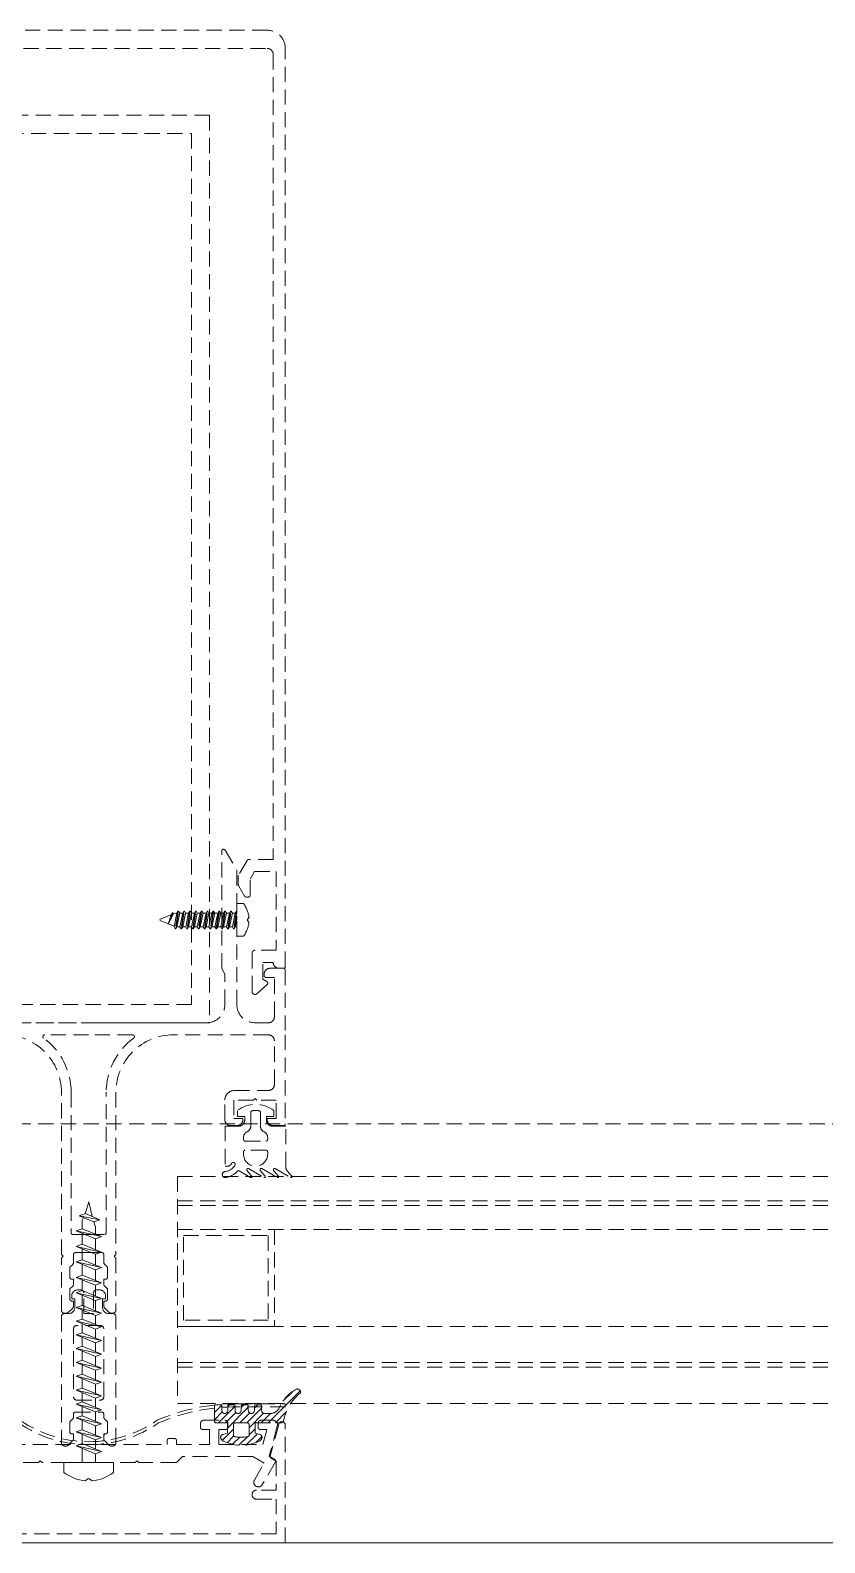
# Model space of a CAD drawing. Extents: x -1457 to 23780, y -2071 to 4205.
# Drawn here: x 2854.87 to 2868, y 320 to 345 of the extents above; entities that cross this region are included whole.
import ezdxf

# ---------------------------------------------------------------- set-up
doc = ezdxf.new("R2010")
doc.units = 0
doc.header["$MEASUREMENT"] = 0
doc.linetypes.add('HIDDEN', pattern=[0.375, 0.25, -0.125])
doc.layers.get('0').update_dxf_attribs({"color": 9, "lineweight": 9})
doc.layers.add('M-TEFRIS2-015', color=129, linetype='Continuous', lineweight=9)

# ---------------------------------------------------------------- blocks, each defined once
blk = doc.blocks.new('vid u')
at = {"lineweight": 5, "ltscale": 0.5}
for p, q in [((-18169.01, 6488.98), (-18169.59, 6487.02)), ((-18169.01, 6488.98), (-18168.46, 6486.56)), ((-18170.57, 6486.66), (-18169.57, 6487.03)), ((-18167.16, 6486.01), (-18170.57, 6486.66)), ((-18168.16, 6485.65), (-18170.57, 6486.66)), ((-18170.11, 6484.53), (-18170.11, 6485.84)), ((-18169.89, 6486.38), (-18170.1, 6485.93)), ((-18169.57, 6487.03), (-18167.16, 6486.01)), ((-18167.16, 6486.01), (-18168.16, 6485.65)), ((-18168.16, 6485.65), (-18167.93, 6484.98)), ((-18171.11, 6484.16), (-18170.11, 6484.53)), ((-18167.91, 6482.87), (-18171.11, 6484.16)), ((-18166.91, 6483.23), (-18171.11, 6484.16)), ((-18170.11, 6484.53), (-18166.91, 6483.23)), ((-18170.11, 6484.53), (-18166.91, 6483.23)), ((-18170.11, 6481.97), (-18170.11, 6483.76)), ((-18167.91, 6483.64), (-18167.91, 6484.91)), ((-18166.91, 6483.23), (-18167.91, 6482.87)), ((-18167.91, 6481.08), (-18167.91, 6482.87)), ((-18171.11, 6481.61), (-18170.11, 6481.97)), ((-18167.91, 6480.31), (-18171.11, 6481.61)), ((-18166.91, 6480.68), (-18171.11, 6481.61)), ((-18170.11, 6481.97), (-18166.91, 6480.68)), ((-18170.11, 6481.97), (-18166.91, 6480.68)), ((-18170.11, 6479.42), (-18170.11, 6481.2)), ((-18166.91, 6480.68), (-18167.91, 6480.31)), ((-18167.91, 6478.53), (-18167.91, 6480.31)), ((-18171.11, 6479.06), (-18170.11, 6479.42)), ((-18167.91, 6477.76), (-18171.11, 6479.06)), ((-18166.91, 6478.12), (-18171.11, 6479.06)), ((-18170.11, 6479.42), (-18166.91, 6478.12)), ((-18170.11, 6479.42), (-18166.91, 6478.12)), ((-18170.11, 6476.87), (-18170.11, 6478.65)), ((-18166.91, 6478.12), (-18167.91, 6477.76)), ((-18167.91, 6475.97), (-18167.91, 6477.76)), ((-18171.11, 6476.5), (-18170.11, 6476.87)), ((-18167.91, 6475.2), (-18171.11, 6476.5)), ((-18166.91, 6475.57), (-18171.11, 6476.5)), ((-18170.11, 6476.87), (-18166.91, 6475.57)), ((-18170.11, 6476.87), (-18166.91, 6475.57)), ((-18170.11, 6474.31), (-18170.11, 6476.1)), ((-18166.91, 6475.57), (-18167.91, 6475.2)), ((-18167.91, 6473.42), (-18167.91, 6475.2)), ((-18171.11, 6473.95), (-18170.11, 6474.31)), ((-18167.91, 6472.65), (-18171.11, 6473.95)), ((-18166.91, 6473.01), (-18171.11, 6473.95)), ((-18170.11, 6474.31), (-18166.91, 6473.01)), ((-18170.11, 6474.31), (-18166.91, 6473.01)), ((-18170.11, 6471.86), (-18170.11, 6473.54)), ((-18166.91, 6473.01), (-18167.91, 6472.65)), ((-18167.91, 6470.97), (-18167.91, 6472.65)), ((-18171.11, 6471.49), (-18170.11, 6471.86)), ((-18167.91, 6470.2), (-18171.11, 6471.49)), ((-18166.91, 6470.56), (-18171.11, 6471.49)), ((-18170.11, 6471.86), (-18166.91, 6470.56)), ((-18170.11, 6471.86), (-18166.91, 6470.56)), ((-18170.11, 6469.6), (-18170.11, 6471.14)), ((-18166.91, 6470.56), (-18167.91, 6470.2)), ((-18167.91, 6468.71), (-18167.91, 6470.2)), ((-18171.11, 6469.24), (-18170.11, 6469.6)), ((-18167.91, 6467.94), (-18171.11, 6469.24)), ((-18166.91, 6468.31), (-18171.11, 6469.24)), ((-18170.11, 6469.6), (-18166.91, 6468.31)), ((-18170.11, 6469.6), (-18166.91, 6468.31)), ((-18170.11, 6467.35), (-18170.11, 6468.89)), ((-18166.91, 6468.31), (-18167.91, 6467.94)), ((-18167.91, 6466.46), (-18167.91, 6467.94)), ((-18171.11, 6466.99), (-18170.11, 6467.35)), ((-18167.91, 6465.69), (-18171.11, 6466.99)), ((-18166.91, 6466.05), (-18171.11, 6466.99)), ((-18171.11, 6464.73), (-18170.11, 6465.1)), ((-18170.11, 6467.35), (-18166.91, 6466.05)), ((-18170.11, 6467.35), (-18166.91, 6466.05)), ((-18170.11, 6465.1), (-18170.11, 6466.63)), ((-18170.11, 6465.1), (-18166.91, 6463.8)), ((-18170.11, 6465.1), (-18166.91, 6463.8)), ((-18166.91, 6466.05), (-18167.91, 6465.69)), ((-18167.91, 6464.2), (-18167.91, 6465.69)), ((-18167.91, 6463.43), (-18171.11, 6464.73)), ((-18166.91, 6463.8), (-18171.11, 6464.73)), ((-18171.11, 6462.43), (-18170.11, 6462.8)), ((-18170.11, 6462.8), (-18170.11, 6464.38)), ((-18170.11, 6462.8), (-18166.91, 6461.5)), ((-18170.11, 6462.8), (-18166.91, 6461.5)), ((-18166.91, 6463.8), (-18167.91, 6463.43)), ((-18167.91, 6461.91), (-18167.91, 6463.43)), ((-18167.91, 6461.14), (-18171.11, 6462.43)), ((-18166.91, 6461.5), (-18171.11, 6462.43)), ((-18171.11, 6460.14), (-18170.11, 6460.5)), ((-18167.91, 6458.84), (-18171.11, 6460.14)), ((-18166.91, 6459.2), (-18171.11, 6460.14)), ((-18170.11, 6460.5), (-18170.11, 6462.03)), ((-18170.11, 6460.5), (-18166.91, 6459.2)), ((-18170.11, 6460.5), (-18166.91, 6459.2)), ((-18166.91, 6461.5), (-18167.91, 6461.14)), ((-18167.91, 6459.61), (-18167.91, 6461.14)), ((-18171.11, 6457.84), (-18170.11, 6458.2)), ((-18167.91, 6456.54), (-18171.11, 6457.84)), ((-18166.91, 6456.91), (-18171.11, 6457.84)), ((-18170.11, 6458.2), (-18170.11, 6459.73)), ((-18170.11, 6458.2), (-18166.91, 6456.91)), ((-18166.91, 6459.2), (-18167.91, 6458.84)), ((-18167.91, 6457.31), (-18167.91, 6458.84)), ((-18171.11, 6455.55), (-18170.11, 6455.91)), ((-18167.91, 6454.25), (-18171.11, 6455.55)), ((-18166.91, 6454.61), (-18171.11, 6455.55)), ((-18170.11, 6455.91), (-18170.11, 6457.44)), ((-18170.11, 6455.91), (-18166.91, 6454.61)), ((-18170.11, 6453.61), (-18170.11, 6455.14)), ((-18166.91, 6456.91), (-18167.91, 6456.54)), ((-18167.91, 6455.02), (-18167.91, 6456.54)), ((-18171.11, 6453.25), (-18170.11, 6453.61)), ((-18166.91, 6452.31), (-18171.11, 6453.25)), ((-18167.91, 6451.95), (-18171.11, 6453.25)), ((-18170.11, 6453.61), (-18166.91, 6452.31)), ((-18170.11, 6453.61), (-18166.91, 6452.31)), ((-18170.11, 6451.31), (-18170.11, 6452.84)), ((-18166.91, 6454.61), (-18167.91, 6454.25)), ((-18167.91, 6452.72), (-18167.91, 6454.25)), ((-18170.11, 6451.31), (-18171.11, 6450.94)), ((-18167.91, 6449.65), (-18171.11, 6450.94)), ((-18171.11, 6450.94), (-18166.91, 6450.01)), ((-18166.91, 6450.01), (-18170.11, 6451.31)), ((-18170.11, 6449.01), (-18170.11, 6450.54)), ((-18166.91, 6452.31), (-18167.91, 6451.95)), ((-18167.91, 6450.42), (-18167.91, 6451.95)), ((-18166.91, 6450.01), (-18167.91, 6449.65)), ((-18171.11, 6448.64), (-18170.11, 6449.01)), ((-18167.91, 6447.35), (-18171.11, 6448.64)), ((-18166.91, 6447.71), (-18171.11, 6448.64)), ((-18170.11, 6449.01), (-18166.91, 6447.71)), ((-18170.11, 6445.88), (-18170.11, 6448.24)), ((-18167.91, 6448.12), (-18167.91, 6449.65)), ((-18166.91, 6447.71), (-18167.91, 6447.35)), ((-18164.91, 6445.88), (-18173.11, 6445.88)), ((-18173.11, 6444.22), (-18173.11, 6445.88)), ((-18167.91, 6445.88), (-18167.91, 6447.35)), ((-18164.91, 6444.22), (-18164.91, 6445.88))]:
    blk.add_line(p, q, dxfattribs=at)
blk.add_lwpolyline([(-18169.59, 6442.85), (-18169.14, 6443.18), (-18168.89, 6443.18), (-18168.43, 6442.85)], dxfattribs=at)
for centre, radius, start, end in [((-18169.91, 6485.84), 0.2, 155.3251, 180), ((-18168.11, 6484.91), 0.2, 0, 19.1116), ((-18168.56, 6450.67), 7.89, 234.7573, 262.4905), ((-18169.46, 6450.67), 7.89, 277.5095, 305.2427)]:
    blk.add_arc(centre, radius, start, end, dxfattribs=at)

msp = doc.modelspace()

# ---------------------------------------------------------------- hatches: boundary and pattern name
at = {"layer": 'M-TEFRIS2-015', "linetype": 'HIDDEN', "lineweight": 0}
h = msp.add_hatch(dxfattribs=at)
h.set_pattern_fill('LINE', color=256, scale=0.666667, angle=585, style=0)
h.set_pattern_definition([(45, (2801.75076, 201.40813), (-0.058925565, 0.058925565), [])])
edge = h.paths.add_edge_path()
edge.add_arc((2859.557, 321.984), 0.625, 117.2, 157.3388)
edge.add_arc((2858.836, 322.298), 0.162, 270.1027, 332.96, ccw=False)
edge.add_line((2858.837, 322.137), (2858.756, 322.137))
edge.add_line((2858.756, 322.137), (2858.742, 322.137))
edge.add_line((2858.742, 322.137), (2858.735, 322.137))
edge.add_line((2858.735, 322.137), (2858.728, 322.139))
edge.add_line((2858.728, 322.139), (2858.72, 322.142))
edge.add_line((2858.72, 322.142), (2858.713, 322.146))
edge.add_line((2858.713, 322.146), (2858.707, 322.151))
edge.add_line((2858.707, 322.151), (2858.702, 322.158))
edge.add_line((2858.702, 322.158), (2858.697, 322.165))
edge.add_line((2858.697, 322.165), (2858.694, 322.172))
edge.add_line((2858.694, 322.172), (2858.692, 322.187))
edge.add_line((2858.692, 322.187), (2858.692, 322.262))
edge.add_line((2858.692, 322.262), (2858.692, 322.265))
edge.add_line((2858.692, 322.265), (2858.691, 322.268))
edge.add_line((2858.691, 322.268), (2858.69, 322.271))
edge.add_line((2858.69, 322.271), (2858.689, 322.274))
edge.add_line((2858.689, 322.274), (2858.686, 322.276))
edge.add_line((2858.686, 322.276), (2858.684, 322.279))
edge.add_line((2858.684, 322.279), (2858.681, 322.28))
edge.add_line((2858.681, 322.28), (2858.678, 322.281))
edge.add_line((2858.678, 322.281), (2858.672, 322.282))
edge.add_line((2858.672, 322.282), (2858.592, 322.282))
edge.add_line((2858.592, 322.282), (2858.589, 322.282))
edge.add_line((2858.589, 322.282), (2858.586, 322.281))
edge.add_line((2858.586, 322.281), (2858.583, 322.28))
edge.add_line((2858.583, 322.28), (2858.581, 322.279))
edge.add_line((2858.581, 322.279), (2858.578, 322.276))
edge.add_line((2858.578, 322.276), (2858.576, 322.274))
edge.add_line((2858.576, 322.274), (2858.574, 322.271))
edge.add_line((2858.574, 322.271), (2858.573, 322.268))
edge.add_line((2858.573, 322.268), (2858.572, 322.262))
edge.add_line((2858.572, 322.262), (2858.572, 322.187))
edge.add_line((2858.572, 322.187), (2858.572, 322.179))
edge.add_line((2858.572, 322.179), (2858.57, 322.172))
edge.add_line((2858.57, 322.172), (2858.567, 322.165))
edge.add_line((2858.567, 322.165), (2858.563, 322.158))
edge.add_line((2858.563, 322.158), (2858.558, 322.151))
edge.add_line((2858.558, 322.151), (2858.551, 322.146))
edge.add_line((2858.551, 322.146), (2858.544, 322.142))
edge.add_line((2858.544, 322.142), (2858.537, 322.139))
edge.add_line((2858.537, 322.139), (2858.522, 322.137))
edge.add_line((2858.522, 322.137), (2858.515, 322.137))
edge.add_line((2858.515, 322.137), (2858.508, 322.139))
edge.add_line((2858.508, 322.139), (2858.5, 322.142))
edge.add_line((2858.5, 322.142), (2858.493, 322.146))
edge.add_line((2858.493, 322.146), (2858.487, 322.151))
edge.add_line((2858.487, 322.151), (2858.482, 322.158))
edge.add_line((2858.482, 322.158), (2858.477, 322.165))
edge.add_line((2858.477, 322.165), (2858.474, 322.172))
edge.add_line((2858.474, 322.172), (2858.472, 322.187))
edge.add_line((2858.472, 322.187), (2858.472, 322.262))
edge.add_line((2858.472, 322.262), (2858.472, 322.265))
edge.add_line((2858.472, 322.265), (2858.471, 322.268))
edge.add_line((2858.471, 322.268), (2858.47, 322.271))
edge.add_line((2858.47, 322.271), (2858.469, 322.274))
edge.add_line((2858.469, 322.274), (2858.466, 322.276))
edge.add_line((2858.466, 322.276), (2858.464, 322.279))
edge.add_line((2858.464, 322.279), (2858.461, 322.28))
edge.add_line((2858.461, 322.28), (2858.458, 322.281))
edge.add_line((2858.458, 322.281), (2858.452, 322.282))
edge.add_line((2858.452, 322.282), (2858.372, 322.282))
edge.add_line((2858.372, 322.282), (2858.369, 322.282))
edge.add_line((2858.369, 322.282), (2858.366, 322.281))
edge.add_line((2858.366, 322.281), (2858.363, 322.28))
edge.add_line((2858.363, 322.28), (2858.361, 322.279))
edge.add_line((2858.361, 322.279), (2858.358, 322.276))
edge.add_line((2858.358, 322.276), (2858.356, 322.274))
edge.add_line((2858.356, 322.274), (2858.354, 322.271))
edge.add_line((2858.354, 322.271), (2858.353, 322.268))
edge.add_line((2858.353, 322.268), (2858.352, 322.262))
edge.add_line((2858.352, 322.262), (2858.352, 322.187))
edge.add_line((2858.352, 322.187), (2858.352, 322.179))
edge.add_line((2858.352, 322.179), (2858.35, 322.172))
edge.add_line((2858.35, 322.172), (2858.347, 322.165))
edge.add_line((2858.347, 322.165), (2858.343, 322.158))
edge.add_line((2858.343, 322.158), (2858.338, 322.151))
edge.add_line((2858.338, 322.151), (2858.331, 322.146))
edge.add_line((2858.331, 322.146), (2858.324, 322.142))
edge.add_line((2858.324, 322.142), (2858.317, 322.139))
edge.add_line((2858.317, 322.139), (2858.302, 322.137))
edge.add_line((2858.302, 322.137), (2858.295, 322.137))
edge.add_line((2858.295, 322.137), (2858.288, 322.139))
edge.add_line((2858.288, 322.139), (2858.28, 322.142))
edge.add_line((2858.28, 322.142), (2858.273, 322.146))
edge.add_line((2858.273, 322.146), (2858.267, 322.151))
edge.add_line((2858.267, 322.151), (2858.262, 322.158))
edge.add_line((2858.262, 322.158), (2858.257, 322.165))
edge.add_line((2858.257, 322.165), (2858.254, 322.172))
edge.add_line((2858.254, 322.172), (2858.252, 322.187))
edge.add_line((2858.252, 322.187), (2858.252, 322.262))
edge.add_line((2858.252, 322.262), (2858.252, 322.265))
edge.add_line((2858.252, 322.265), (2858.251, 322.268))
edge.add_line((2858.251, 322.268), (2858.25, 322.271))
edge.add_line((2858.25, 322.271), (2858.249, 322.274))
edge.add_line((2858.249, 322.274), (2858.246, 322.276))
edge.add_line((2858.246, 322.276), (2858.244, 322.279))
edge.add_line((2858.244, 322.279), (2858.241, 322.28))
edge.add_line((2858.241, 322.28), (2858.238, 322.281))
edge.add_line((2858.238, 322.281), (2858.232, 322.282))
edge.add_line((2858.232, 322.282), (2858.152, 322.282))
edge.add_line((2858.152, 322.282), (2858.149, 322.282))
edge.add_line((2858.149, 322.282), (2858.146, 322.281))
edge.add_line((2858.146, 322.281), (2858.143, 322.28))
edge.add_line((2858.143, 322.28), (2858.141, 322.279))
edge.add_line((2858.141, 322.279), (2858.138, 322.276))
edge.add_line((2858.138, 322.276), (2858.136, 322.274))
edge.add_line((2858.136, 322.274), (2858.134, 322.271))
edge.add_line((2858.134, 322.271), (2858.133, 322.268))
edge.add_line((2858.133, 322.268), (2858.132, 322.262))
edge.add_line((2858.132, 322.262), (2858.132, 322.187))
edge.add_line((2858.132, 322.187), (2858.132, 322.179))
edge.add_line((2858.132, 322.179), (2858.13, 322.172))
edge.add_line((2858.13, 322.172), (2858.127, 322.165))
edge.add_line((2858.127, 322.165), (2858.123, 322.158))
edge.add_line((2858.123, 322.158), (2858.118, 322.151))
edge.add_line((2858.118, 322.151), (2858.111, 322.146))
edge.add_line((2858.111, 322.146), (2858.104, 322.142))
edge.add_line((2858.104, 322.142), (2858.097, 322.139))
edge.add_line((2858.097, 322.139), (2858.082, 322.137))
edge.add_line((2858.082, 322.137), (2858.075, 322.137))
edge.add_line((2858.075, 322.137), (2858.068, 322.139))
edge.add_line((2858.068, 322.139), (2858.06, 322.142))
edge.add_line((2858.06, 322.142), (2858.053, 322.146))
edge.add_line((2858.053, 322.146), (2858.047, 322.151))
edge.add_line((2858.047, 322.151), (2858.042, 322.158))
edge.add_line((2858.042, 322.158), (2858.037, 322.165))
edge.add_line((2858.037, 322.165), (2858.034, 322.172))
edge.add_line((2858.034, 322.172), (2858.032, 322.187))
edge.add_line((2858.032, 322.187), (2858.032, 322.262))
edge.add_line((2858.032, 322.262), (2858.032, 322.265))
edge.add_line((2858.032, 322.265), (2858.031, 322.268))
edge.add_line((2858.031, 322.268), (2858.03, 322.271))
edge.add_line((2858.03, 322.271), (2858.029, 322.274))
edge.add_line((2858.029, 322.274), (2858.026, 322.276))
edge.add_line((2858.026, 322.276), (2858.024, 322.279))
edge.add_line((2858.024, 322.279), (2858.021, 322.28))
edge.add_line((2858.021, 322.28), (2858.018, 322.281))
edge.add_line((2858.018, 322.281), (2858.012, 322.282))
edge.add_line((2858.012, 322.282), (2857.932, 322.282))
edge.add_line((2857.932, 322.282), (2857.929, 322.282))
edge.add_line((2857.929, 322.282), (2857.926, 322.282))
edge.add_line((2857.926, 322.282), (2857.923, 322.28))
edge.add_line((2857.923, 322.28), (2857.921, 322.279))
edge.add_line((2857.921, 322.279), (2857.918, 322.277))
edge.add_line((2857.918, 322.277), (2857.916, 322.274))
edge.add_line((2857.916, 322.274), (2857.914, 322.271))
edge.add_line((2857.914, 322.271), (2857.913, 322.268))
edge.add_line((2857.913, 322.268), (2857.912, 322.262))
edge.add_line((2857.912, 322.262), (2857.912, 322.011))
edge.add_arc((2857.942, 322.011), 0.03, 180, 270)
edge.add_line((2857.942, 321.981), (2858.126, 321.981))
edge.add_line((2858.126, 321.981), (2858.126, 321.811))
edge.add_line((2858.126, 321.811), (2858.051, 321.791))
edge.add_arc((2858.064, 321.743), 0.05, 104.5985, 212.0394)
edge.add_arc((2858.106, 321.769), 0.1, 212.0394, 243.6122)
edge.add_arc((2858.356, 322.273), 0.662, 243.6122, 296.3878)
edge.add_arc((2858.606, 321.769), 0.1, 296.3878, 327.9606)
edge.add_arc((2858.649, 321.743), 0.05, 327.9606, 435.4015)
edge.add_line((2858.661, 321.791), (2858.586, 321.811))
edge.add_line((2858.586, 321.811), (2858.586, 321.981))
edge.add_line((2858.586, 321.981), (2859.006, 321.981))
edge.add_arc((2859.006, 322.031), 0.05, 270, 346.8402)
edge.add_arc((2859.804, 321.875), 0.763, 128.6618, 169.1202, ccw=False)
edge.add_arc((2859.284, 322.493), 0.0486, 333.0293, 465.4317)
edge = h.paths.add_edge_path(flags=16)
edge.add_arc((2858.456, 321.783), 0.03, 280.824, 360)
edge.add_line((2858.486, 321.783), (2858.486, 321.951))
edge.add_arc((2858.456, 321.951), 0.03, 360, 450)
edge.add_line((2858.456, 321.981), (2858.256, 321.981))
edge.add_arc((2858.256, 321.951), 0.03, 90, 180)
edge.add_line((2858.226, 321.951), (2858.226, 321.783))
edge.add_arc((2858.256, 321.783), 0.03, 180, 259.176)
edge.add_arc((2858.356, 322.306), 0.562, 259.176, 280.824)

# ---------------------------------------------------------------- linework, layer by layer
for p, q in [((2858.392, 330.565), (2858.283, 330.565)), ((2858.283, 330.024), (2858.283, 330.565)), ((2857.008, 330.295), (2857.015, 330.305)), ((2857.015, 330.285), (2857.008, 330.295)), ((2857.015, 330.305), (2857.195, 330.379)), ((2857.246, 330.193), (2857.015, 330.285)), ((2857.235, 330.393), (2857.147, 330.227)), ((2857.147, 330.227), (2857.195, 330.379)), ((2857.215, 330.414), (2857.194, 330.315)), ((2857.194, 330.315), (2857.207, 330.341)), ((2857.195, 330.379), (2857.215, 330.414)), ((2857.207, 330.341), (2857.223, 330.414)), ((2857.215, 330.414), (2857.223, 330.414)), ((2857.223, 330.414), (2857.235, 330.393)), ((2857.235, 330.393), (2857.274, 330.407)), ((2857.244, 330.183), (2857.292, 330.407)), ((2857.312, 330.441), (2857.264, 330.148)), ((2857.272, 330.148), (2857.32, 330.441)), ((2857.274, 330.407), (2857.292, 330.407)), ((2857.292, 330.407), (2857.312, 330.441)), ((2857.312, 330.441), (2857.32, 330.441)), ((2857.32, 330.441), (2857.34, 330.407)), ((2857.34, 330.183), (2857.388, 330.407)), ((2857.34, 330.407), (2857.388, 330.407)), ((2857.408, 330.441), (2857.36, 330.148)), ((2857.368, 330.148), (2857.416, 330.441)), ((2857.388, 330.407), (2857.408, 330.441)), ((2857.436, 330.407), (2857.388, 330.183)), ((2857.416, 330.441), (2857.408, 330.441)), ((2857.416, 330.441), (2857.436, 330.407)), ((2857.436, 330.407), (2857.485, 330.407)), ((2857.437, 330.183), (2857.485, 330.407)), ((2857.505, 330.441), (2857.457, 330.148)), ((2857.465, 330.148), (2857.513, 330.441)), ((2857.485, 330.407), (2857.505, 330.441)), ((2857.533, 330.407), (2857.485, 330.183)), ((2857.513, 330.441), (2857.505, 330.441)), ((2857.513, 330.441), (2857.533, 330.407)), ((2857.581, 330.407), (2857.533, 330.407)), ((2857.533, 330.183), (2857.581, 330.407)), ((2857.601, 330.441), (2857.553, 330.148)), ((2857.561, 330.148), (2857.609, 330.441)), ((2857.581, 330.407), (2857.601, 330.441)), ((2857.629, 330.407), (2857.581, 330.183)), ((2857.609, 330.441), (2857.601, 330.441)), ((2857.609, 330.441), (2857.629, 330.407)), ((2857.629, 330.183), (2857.678, 330.407)), ((2857.629, 330.407), (2857.678, 330.407)), ((2857.698, 330.441), (2857.649, 330.148)), ((2857.657, 330.148), (2857.706, 330.441)), ((2857.726, 330.407), (2857.677, 330.183)), ((2857.678, 330.407), (2857.698, 330.441)), ((2857.698, 330.441), (2857.706, 330.441)), ((2857.706, 330.441), (2857.726, 330.407)), ((2857.726, 330.407), (2857.774, 330.407)), ((2857.726, 330.183), (2857.774, 330.407)), ((2857.794, 330.441), (2857.746, 330.148)), ((2857.754, 330.148), (2857.802, 330.441)), ((2857.774, 330.407), (2857.794, 330.441)), ((2857.822, 330.407), (2857.774, 330.183)), ((2857.802, 330.441), (2857.794, 330.441)), ((2857.802, 330.441), (2857.822, 330.407)), ((2858.011, 330.407), (2857.822, 330.407)), ((2857.822, 330.183), (2857.871, 330.407)), ((2857.891, 330.441), (2857.842, 330.148)), ((2857.85, 330.148), (2857.899, 330.441)), ((2857.919, 330.407), (2857.87, 330.183)), ((2857.871, 330.407), (2857.891, 330.441)), ((2857.891, 330.441), (2857.899, 330.441)), ((2857.899, 330.441), (2857.919, 330.407)), ((2857.919, 330.183), (2857.967, 330.407)), ((2857.919, 330.407), (2857.967, 330.407)), ((2857.987, 330.441), (2857.939, 330.148)), ((2857.947, 330.148), (2857.995, 330.441)), ((2857.967, 330.407), (2857.987, 330.441)), ((2858.015, 330.407), (2857.967, 330.183)), ((2857.987, 330.441), (2857.995, 330.441)), ((2857.995, 330.441), (2858.015, 330.407)), ((2858.015, 330.183), (2858.063, 330.407)), ((2858.015, 330.407), (2858.063, 330.407)), ((2858.083, 330.441), (2858.035, 330.148)), ((2858.043, 330.148), (2858.091, 330.441)), ((2858.063, 330.407), (2858.083, 330.441)), ((2858.111, 330.407), (2858.063, 330.183)), ((2858.083, 330.441), (2858.091, 330.441)), ((2858.091, 330.441), (2858.111, 330.407)), ((2858.111, 330.407), (2858.16, 330.407)), ((2858.112, 330.183), (2858.16, 330.407)), ((2858.18, 330.441), (2858.132, 330.148)), ((2858.14, 330.148), (2858.188, 330.441)), ((2858.16, 330.407), (2858.18, 330.441)), ((2858.208, 330.407), (2858.16, 330.183)), ((2858.18, 330.441), (2858.188, 330.441)), ((2858.188, 330.441), (2858.208, 330.407)), ((2858.208, 330.407), (2858.256, 330.407)), ((2858.208, 330.183), (2858.256, 330.407)), ((2858.276, 330.441), (2858.228, 330.148)), ((2858.236, 330.148), (2858.283, 330.435)), ((2858.256, 330.407), (2858.276, 330.441)), ((2858.283, 330.309), (2858.256, 330.183)), ((2858.276, 330.441), (2858.283, 330.441)), ((2857.244, 330.183), (2857.246, 330.193)), ((2857.264, 330.148), (2857.244, 330.183)), ((2857.272, 330.148), (2857.264, 330.148)), ((2857.292, 330.183), (2857.272, 330.148)), ((2857.34, 330.183), (2857.292, 330.183)), ((2857.36, 330.148), (2857.34, 330.183)), ((2857.368, 330.148), (2857.36, 330.148)), ((2857.388, 330.183), (2857.368, 330.148)), ((2857.388, 330.183), (2857.368, 330.148)), ((2857.437, 330.183), (2857.388, 330.183)), ((2857.457, 330.148), (2857.437, 330.183)), ((2857.465, 330.148), (2857.457, 330.148)), ((2857.485, 330.183), (2857.465, 330.148)), ((2857.485, 330.183), (2857.465, 330.148)), ((2857.533, 330.183), (2857.485, 330.183)), ((2857.553, 330.148), (2857.533, 330.183)), ((2857.561, 330.148), (2857.553, 330.148)), ((2857.581, 330.183), (2857.561, 330.148)), ((2857.581, 330.183), (2857.561, 330.148)), ((2857.581, 330.183), (2857.629, 330.183)), ((2857.649, 330.148), (2857.629, 330.183)), ((2857.657, 330.148), (2857.649, 330.148)), ((2857.677, 330.183), (2857.657, 330.148)), ((2857.677, 330.183), (2857.657, 330.148)), ((2857.726, 330.183), (2857.677, 330.183)), ((2857.746, 330.148), (2857.726, 330.183)), ((2857.754, 330.148), (2857.746, 330.148)), ((2857.774, 330.183), (2857.754, 330.148)), ((2857.774, 330.183), (2857.754, 330.148)), ((2857.822, 330.183), (2857.774, 330.183)), ((2857.822, 330.183), (2857.774, 330.183)), ((2857.842, 330.148), (2857.822, 330.183)), ((2857.85, 330.148), (2857.842, 330.148)), ((2857.87, 330.183), (2857.85, 330.148)), ((2857.87, 330.183), (2857.85, 330.148)), ((2857.87, 330.183), (2858.059, 330.183)), ((2857.919, 330.183), (2857.87, 330.183)), ((2857.919, 330.183), (2857.87, 330.183)), ((2857.939, 330.148), (2857.919, 330.183)), ((2857.947, 330.148), (2857.939, 330.148)), ((2857.967, 330.183), (2857.947, 330.148)), ((2857.967, 330.183), (2857.947, 330.148)), ((2858.015, 330.183), (2857.967, 330.183)), ((2858.015, 330.183), (2857.967, 330.183)), ((2858.035, 330.148), (2858.015, 330.183)), ((2858.043, 330.148), (2858.035, 330.148)), ((2858.063, 330.183), (2858.043, 330.148)), ((2858.063, 330.183), (2858.043, 330.148)), ((2858.112, 330.183), (2858.063, 330.183)), ((2858.132, 330.148), (2858.112, 330.183)), ((2858.14, 330.148), (2858.132, 330.148)), ((2858.16, 330.183), (2858.14, 330.148)), ((2858.16, 330.183), (2858.14, 330.148)), ((2858.16, 330.183), (2858.208, 330.183)), ((2858.228, 330.148), (2858.208, 330.183)), ((2858.236, 330.148), (2858.228, 330.148)), ((2858.256, 330.183), (2858.236, 330.148)), ((2858.256, 330.183), (2858.236, 330.148)), ((2858.256, 330.183), (2858.283, 330.183)), ((2858.392, 330.024), (2858.283, 330.024)), ((3319.5, 326.925), (1724.228, 326.925)), ((2857.302, 326.053), (2857.302, 322.301)), ((2857.302, 326.053), (2918.532, 326.053)), ((2857.302, 325.653), (2918.532, 325.653)), ((2857.302, 325.577), (2918.532, 325.577)), ((2857.302, 325.177), (2918.532, 325.177)), ((2855.553, 324.079), (2855.553, 324.029)), ((2855.553, 324.029), (2855.603, 324.029)), ((2855.603, 324.029), (2855.603, 323.889)), ((2855.703, 324.179), (2855.653, 324.179)), ((2855.753, 323.789), (2855.753, 324.129)), ((2855.913, 324.129), (2855.913, 323.789)), ((2856.013, 324.179), (2855.963, 324.179)), ((2856.063, 323.889), (2856.063, 324.029)), ((2856.063, 324.029), (2856.113, 324.029)), ((2856.113, 324.029), (2856.113, 324.079)), ((2855.503, 323.789), (2855.433, 323.789)), ((2855.913, 323.789), (2855.753, 323.789)), ((2856.233, 323.789), (2856.163, 323.789)), ((2855.383, 323.739), (2855.383, 321.649)), ((2855.583, 323.539), (2855.583, 322.409)), ((2856.033, 323.589), (2855.633, 323.589)), ((2856.083, 322.409), (2856.083, 323.539)), ((2856.283, 321.649), (2856.283, 323.739)), ((2857.302, 323.577), (2918.532, 323.577)), ((2857.302, 322.977), (2918.532, 322.977)), ((2857.302, 322.901), (2918.532, 322.901)), ((2855.633, 322.359), (2856.033, 322.359)), ((2857.302, 322.301), (2918.532, 322.301)), ((2855.523, 321.999), (2855.568, 322.045)), ((2855.583, 322.08), (2855.583, 322.129)), ((2855.613, 322.159), (2856.053, 322.159)), ((2856.083, 322.129), (2856.083, 322.08)), ((2856.098, 322.045), (2856.143, 321.999)), ((2855.523, 321.829), (2855.523, 321.999)), ((2855.583, 321.799), (2855.553, 321.799)), ((2855.583, 321.72), (2855.583, 321.799)), ((2856.113, 321.799), (2856.083, 321.799)), ((2856.083, 321.799), (2856.083, 321.72)), ((2856.083, 321.779), (2856.103, 321.799)), ((2856.143, 321.999), (2856.143, 321.829)), ((2855.433, 321.599), (2855.462, 321.599)), ((2855.498, 321.614), (2855.568, 321.685)), ((2856.098, 321.685), (2856.168, 321.614)), ((2856.204, 321.599), (2856.233, 321.599)), ((3319.5, 320), (1719.669, 320)), ((1719.669, 320), (3319.5, 320))]:
    msp.add_line(p, q, dxfattribs=at)
for points in [[(2852.883, 344.7), (2858.783, 344.7), (2858.783, 344.7, -0.414214), (2858.883, 344.6), (2858.883, 331.293), (2858.477, 331.293, 0.267949), (2858.451, 331.278), (2858.307, 331.03, 0.131652), (2858.303, 331.015), (2858.303, 330.881, 0.131652), (2858.307, 330.866), (2858.41, 330.688, 0.267949), (2858.436, 330.673), (2858.473, 330.673, 0.414214), (2858.503, 330.703), (2858.503, 330.969), (2858.575, 331.093), (2858.933, 331.093), (2858.933, 329.793), (2858.583, 329.793, 0.414214), (2858.533, 329.743), (2858.533, 329.113, 0.650971), (2858.617, 329.076), (2858.784, 329.227, 0.508142), (2858.778, 329.275), (2858.713, 329.313), (2858.713, 329.593), (2858.883, 329.593, 0.432363), (2858.983, 329.495), (2859.053, 329.495, 0.477393), (2859.083, 329.523), (2859.083, 344.7, 0.414214), (2858.783, 345), (2858.783, 345), (2852.883, 345, 0.414214)], [(2853.883, 328.595), (2855.833, 328.595), (2857.783, 328.595, 0.414214), (2858.083, 328.895), (2858.083, 329.395), (2858.033, 329.497), (2858.033, 331.433, -0.767327), (2858.089, 331.448), (2858.283, 331.112), (2858.283, 330.325), (2858.253, 330.295), (2858.283, 330.265), (2858.283, 328.895, 0.414214), (2858.583, 328.595), (2858.803, 328.595, 0.414214), (2858.903, 328.695), (2858.903, 329.345), (2858.763, 329.345, -0.414214), (2858.733, 329.375), (2858.733, 329.395, -0.414214), (2858.833, 329.495), (2859.053, 329.495, -0.414214), (2859.083, 329.465), (2859.083, 328.395), (2859.083, 326.925, -0.414214), (2859.053, 326.895), (2858.883, 326.895, -0.414214), (2858.783, 326.995), (2858.783, 327.015), (2858.933, 327.015), (2858.933, 327.315), (2858.613, 327.315), (2858.583, 327.345), (2858.553, 327.315), (2858.233, 327.315), (2858.233, 327.015), (2858.383, 327.015), (2858.383, 326.995, -0.414214), (2858.283, 326.895), (2858.183, 326.895, -0.414214), (2858.083, 326.995), (2858.083, 327.315, -0.414214), (2858.243, 327.475), (2858.803, 327.475, 0.414214), (2858.903, 327.575), (2858.903, 328.295, 0.414214), (2858.803, 328.395), (2857.233, 328.395, 0.414214), (2856.283, 327.445), (2856.283, 324.765), (2856.253, 324.735), (2856.283, 324.705), (2856.283, 323.845, -0.414214), (2856.233, 323.795), (2856.204, 323.795, -0.198912), (2856.169, 323.809), (2856.098, 323.88, -0.198912), (2856.083, 323.916), (2856.083, 323.995), (2856.113, 323.995, 0.414214), (2856.143, 324.025), (2856.143, 324.195), (2856.098, 324.24, -0.198912), (2856.083, 324.276), (2856.083, 324.355), (2856.113, 324.355, 0.414214), (2856.143, 324.385), (2856.143, 324.555), (2856.098, 324.6, -0.198912), (2856.083, 324.636), (2856.083, 324.765, 0.414214), (2856.053, 324.795), (2855.833, 324.795), (2855.613, 324.795, 0.414214), (2855.583, 324.765), (2855.583, 324.636, -0.198912), (2855.569, 324.6), (2855.523, 324.555), (2855.523, 324.385, 0.414214), (2855.553, 324.355), (2855.583, 324.355), (2855.583, 324.276, -0.198912), (2855.569, 324.24), (2855.523, 324.195), (2855.523, 324.025, 0.414214), (2855.553, 323.995), (2855.583, 323.995), (2855.583, 323.916, -0.198912), (2855.569, 323.88), (2855.498, 323.809, -0.198912), (2855.463, 323.795), (2855.433, 323.795, -0.414214), (2855.383, 323.845), (2855.383, 324.705), (2855.413, 324.735), (2855.383, 324.765), (2855.383, 327.445, 0.414214), (2854.433, 328.395)], [(2859.083, 322.298), (2859.083, 322.248), (2858.285, 322.248, 0.10228), (2856.989, 321.98, -0.152313), (2855.833, 321.62, -0.152313), (2854.677, 321.98, 0.159108), (2853.988, 322.248), (2852.811, 322.248), (2852.811, 322.298), (2853.99, 322.298, -0.158967), (2854.708, 322.02, 0.152054), (2855.833, 321.67, 0.152944), (2856.965, 322.024, -0.10266), (2858.285, 322.298), (2859.083, 322.298)], [(2854.533, 321.624), (2857.133, 321.624), (2857.133, 321.694, -0.414214), (2857.163, 321.724), (2857.253, 321.724, -0.414214), (2857.283, 321.694), (2857.283, 321.624), (2857.833, 321.624), (2857.833, 321.874), (2857.713, 321.874, -0.414214), (2857.683, 321.904), (2857.683, 321.974, -0.414214), (2857.733, 322.024), (2858.083, 322.024, -0.414214), (2858.133, 321.974), (2858.133, 321.904, -0.414214), (2858.103, 321.874), (2857.983, 321.874), (2857.983, 321.624), (2858.714, 321.624), (2858.78, 321.874), (2858.663, 321.874, -0.414214), (2858.633, 321.904), (2858.633, 321.974, -0.414214), (2858.683, 322.024), (2858.879, 322.024, -0.493145), (2858.951, 321.93), (2858.817, 321.43), (2858.908, 321.377, -0.414214), (2858.919, 321.336), (2858.703, 320.962, -1), (2858.573, 321.037), (2858.734, 321.316), (2858.547, 321.424), (2857.383, 321.424), (2857.292, 321.333, -0.198912), (2857.271, 321.324), (2856.663, 321.324), (2856.633, 321.354), (2856.603, 321.324), (2855.833, 321.324), (2855.063, 321.324), (2855.033, 321.354), (2855.003, 321.324), (2854.396, 321.324, -0.198912)]]:
    msp.add_lwpolyline(points, format="xyb", dxfattribs=at)
for points in [[(2853.833, 343.595), (2857.833, 343.595), (2857.833, 328.595), (2853.833, 328.595)], [(2854.133, 343.295), (2857.533, 343.295), (2857.533, 328.895), (2854.133, 328.895)], [(2857.302, 323.577), (2857.302, 325.177), (2858.902, 325.177), (2858.902, 323.577)], [(2857.402, 323.677), (2857.402, 325.077), (2858.802, 325.077), (2858.802, 323.677)]]:
    msp.add_lwpolyline(points, close=True, dxfattribs=at)
for points in [[(2857.34, 330.407), (2857.292, 330.183)], [(2858.483, 330.333), (2858.461, 330.303), (2858.461, 330.287), (2858.483, 330.257)]]:
    msp.add_lwpolyline(points, dxfattribs=at)
for points in [[(2856.093, 325.095, 0.414214), (2856.123, 325.125), (2856.123, 327.445, -0.239182), (2856.578, 328.341, 0.725247), (2856.56, 328.395), (2855.833, 328.395), (2855.107, 328.395, 0.725247), (2855.089, 328.341, -0.239182), (2855.543, 327.445), (2855.543, 325.125, 0.414214), (2855.573, 325.095), (2855.833, 325.095)], [(2858.872, 326.885, -0.414214), (2858.772, 326.985), (2858.772, 327.045), (2858.892, 327.045), (2858.892, 327.145, 0.333333), (2858.292, 327.145), (2858.292, 327.045), (2858.412, 327.045), (2858.412, 326.985, -0.414214), (2858.312, 326.885), (2858.092, 326.885), (2858.092, 326.225), (2858.132, 326.225, 0.307685), (2858.192, 326.266, -1.128702), (2858.249, 326.235, -0.201212), (2858.091, 326.135, 0.978531), (2858.091, 326.035, 0.1613), (2858.297, 326.145, -0.307572), (2858.32, 326.147), (2858.51, 326.037, 0.8391), (2858.529, 326.059), (2858.45, 326.154, -0.8391), (2858.476, 326.184), (2858.73, 326.037, 0.8391), (2858.749, 326.059), (2858.67, 326.154, -0.8391), (2858.696, 326.184), (2858.95, 326.037, 0.8391), (2858.969, 326.059), (2858.89, 326.154, -0.8391), (2858.916, 326.184), (2859.17, 326.037, 0.8391), (2859.189, 326.059), (2859.116, 326.147, -0.176327), (2859.092, 326.212), (2859.092, 326.885)], [(2858.672, 326.885), (2858.672, 327.111, 0.375047), (2858.646, 327.141, 0.067879), (2858.538, 327.141, 0.375047), (2858.512, 327.111), (2858.512, 326.885, -0.298217), (2858.452, 326.793, 0.298217), (2858.392, 326.701), (2858.392, 326.668, 0.414214), (2858.422, 326.638), (2858.762, 326.638, 0.414214), (2858.792, 326.668), (2858.792, 326.701, 0.298217), (2858.732, 326.793, -0.298217)], [(2858.392, 326.458), (2858.392, 326.425, 1), (2858.792, 326.425), (2858.792, 326.458, 0.414214), (2858.762, 326.488), (2858.422, 326.488, 0.414214)], [(2859.272, 322.54, 0.176952), (2858.98, 322.225, -0.281357), (2858.837, 322.137), (2858.756, 322.137), (2858.742, 322.137), (2858.735, 322.137), (2858.728, 322.139), (2858.72, 322.142), (2858.713, 322.146), (2858.707, 322.151), (2858.702, 322.158), (2858.697, 322.165), (2858.694, 322.172), (2858.692, 322.187), (2858.692, 322.262), (2858.692, 322.265), (2858.691, 322.268), (2858.69, 322.271), (2858.689, 322.274), (2858.686, 322.276), (2858.684, 322.279), (2858.681, 322.28), (2858.678, 322.281), (2858.672, 322.282), (2858.592, 322.282), (2858.589, 322.282), (2858.586, 322.281), (2858.583, 322.28), (2858.581, 322.279), (2858.578, 322.276), (2858.576, 322.274), (2858.574, 322.271), (2858.573, 322.268), (2858.572, 322.262), (2858.572, 322.187), (2858.572, 322.179), (2858.57, 322.172), (2858.567, 322.165), (2858.563, 322.158), (2858.558, 322.151), (2858.551, 322.146), (2858.544, 322.142), (2858.537, 322.139), (2858.522, 322.137), (2858.515, 322.137), (2858.508, 322.139), (2858.5, 322.142), (2858.493, 322.146), (2858.487, 322.151), (2858.482, 322.158), (2858.477, 322.165), (2858.474, 322.172), (2858.472, 322.187), (2858.472, 322.262), (2858.472, 322.265), (2858.471, 322.268), (2858.47, 322.271), (2858.469, 322.274), (2858.466, 322.276), (2858.464, 322.279), (2858.461, 322.28), (2858.458, 322.281), (2858.452, 322.282), (2858.372, 322.282), (2858.369, 322.282), (2858.366, 322.281), (2858.363, 322.28), (2858.361, 322.279), (2858.358, 322.276), (2858.356, 322.274), (2858.354, 322.271), (2858.353, 322.268), (2858.352, 322.262), (2858.352, 322.187), (2858.352, 322.179), (2858.35, 322.172), (2858.347, 322.165), (2858.343, 322.158), (2858.338, 322.151), (2858.331, 322.146), (2858.324, 322.142), (2858.317, 322.139), (2858.302, 322.137), (2858.295, 322.137), (2858.288, 322.139), (2858.28, 322.142), (2858.273, 322.146), (2858.267, 322.151), (2858.262, 322.158), (2858.257, 322.165), (2858.254, 322.172), (2858.252, 322.187), (2858.252, 322.262), (2858.252, 322.265), (2858.251, 322.268), (2858.25, 322.271), (2858.249, 322.274), (2858.246, 322.276), (2858.244, 322.279), (2858.241, 322.28), (2858.238, 322.281), (2858.232, 322.282), (2858.152, 322.282), (2858.149, 322.282), (2858.146, 322.281), (2858.143, 322.28), (2858.141, 322.279), (2858.138, 322.276), (2858.136, 322.274), (2858.134, 322.271), (2858.133, 322.268), (2858.132, 322.262), (2858.132, 322.187), (2858.132, 322.179), (2858.13, 322.172), (2858.127, 322.165), (2858.123, 322.158), (2858.118, 322.151), (2858.111, 322.146), (2858.104, 322.142), (2858.097, 322.139), (2858.082, 322.137), (2858.075, 322.137), (2858.068, 322.139), (2858.06, 322.142), (2858.053, 322.146), (2858.047, 322.151), (2858.042, 322.158), (2858.037, 322.165), (2858.034, 322.172), (2858.032, 322.187), (2858.032, 322.262), (2858.032, 322.265), (2858.031, 322.268), (2858.03, 322.271), (2858.029, 322.274), (2858.026, 322.276), (2858.024, 322.279), (2858.021, 322.28), (2858.018, 322.281), (2858.012, 322.282), (2857.932, 322.282), (2857.929, 322.282), (2857.926, 322.282), (2857.923, 322.28), (2857.921, 322.279), (2857.918, 322.277), (2857.916, 322.274), (2857.914, 322.271), (2857.913, 322.268), (2857.912, 322.262), (2857.912, 322.011, 0.414214), (2857.942, 321.981), (2858.126, 321.981), (2858.126, 321.811), (2858.051, 321.791, 0.506456), (2858.022, 321.716, 0.13864), (2858.062, 321.68, 0.234436), (2858.651, 321.68, 0.13864), (2858.691, 321.716, 0.506456), (2858.661, 321.791), (2858.586, 321.811), (2858.586, 321.981), (2859.006, 321.981, 0.348434), (2859.055, 322.019, -0.17839), (2859.328, 322.471, 0.651907)], [(2852.733, 320.15), (2852.733, 320.72), (2853.058, 320.72, 1), (2853.058, 320.87), (2852.733, 320.87), (2852.733, 321.35), (2852.818, 321.399, 0.339454), (2852.832, 321.433), (2852.691, 321.959, 0.876976), (2852.583, 321.945), (2852.583, 320), (2859.083, 320), (2859.083, 321.945, 0.876976), (2858.975, 321.959), (2858.834, 321.433, 0.339454), (2858.848, 321.399), (2858.933, 321.35), (2858.933, 320.87), (2858.608, 320.87, 1), (2858.608, 320.72), (2858.933, 320.72), (2858.933, 320.15)], [(2858.462, 321.753, 0.359904), (2858.486, 321.783), (2858.486, 321.951, 0.414214), (2858.456, 321.981), (2858.256, 321.981, 0.414214), (2858.226, 321.951), (2858.226, 321.783, 0.359904), (2858.251, 321.753, 0.094739)], [(2858.462, 321.753, 0.359904), (2858.486, 321.783), (2858.486, 321.951, 0.414214), (2858.456, 321.981), (2858.256, 321.981, 0.414214), (2858.226, 321.951), (2858.226, 321.783, 0.359904), (2858.251, 321.753, 0.094739)]]:
    msp.add_lwpolyline(points, format="xyb", close=True, dxfattribs=at)
for centre, radius, start, end in [((2857.967, 330.265), 0.521, 7.5095, 35.2427), ((2857.967, 330.325), 0.521, 324.7573, 352.4905), ((2855.653, 324.079), 0.1, 90, 180), ((2855.703, 324.129), 0.05, 0, 90), ((2855.963, 324.129), 0.05, 90, 180), ((2856.013, 324.079), 0.1, 360, 90), ((2855.433, 323.739), 0.05, 90, 180), ((2855.503, 323.889), 0.1, 270, 360), ((2856.163, 323.889), 0.1, 180, 270), ((2856.233, 323.739), 0.05, 0, 90), ((2855.633, 323.539), 0.05, 90, 180), ((2856.033, 323.539), 0.05, 0, 90), ((2855.633, 322.409), 0.05, 180, 270), ((2856.033, 322.409), 0.05, 270, 0), ((2855.533, 322.08), 0.05, 315, 360), ((2855.613, 322.129), 0.03, 90, 180), ((2856.053, 322.129), 0.03, 0, 90), ((2856.133, 322.08), 0.05, 180, 225), ((2855.553, 321.829), 0.03, 180, 270), ((2856.113, 321.829), 0.03, 270, 0), ((2855.433, 321.649), 0.05, 180, 270), ((2855.462, 321.649), 0.05, 270, 315), ((2855.533, 321.72), 0.05, 315, 360), ((2856.133, 321.72), 0.05, 180, 225), ((2856.204, 321.649), 0.05, 225, 270), ((2856.233, 321.649), 0.05, 270, 0)]:
    msp.add_arc(centre, radius, start, end, dxfattribs=at)

# ---------------------------------------------------------------- block references
at = {"layer": 'M-TEFRIS2-015', "linetype": 'HIDDEN', "lineweight": 0, "xscale": 0.0999999999985448, "yscale": 0.0999999999985448, "zscale": 0.0999999999985448}
msp.add_blockref('vid u', (4672.735, -323.263), dxfattribs=at)

doc.saveas('drawing.dxf')
